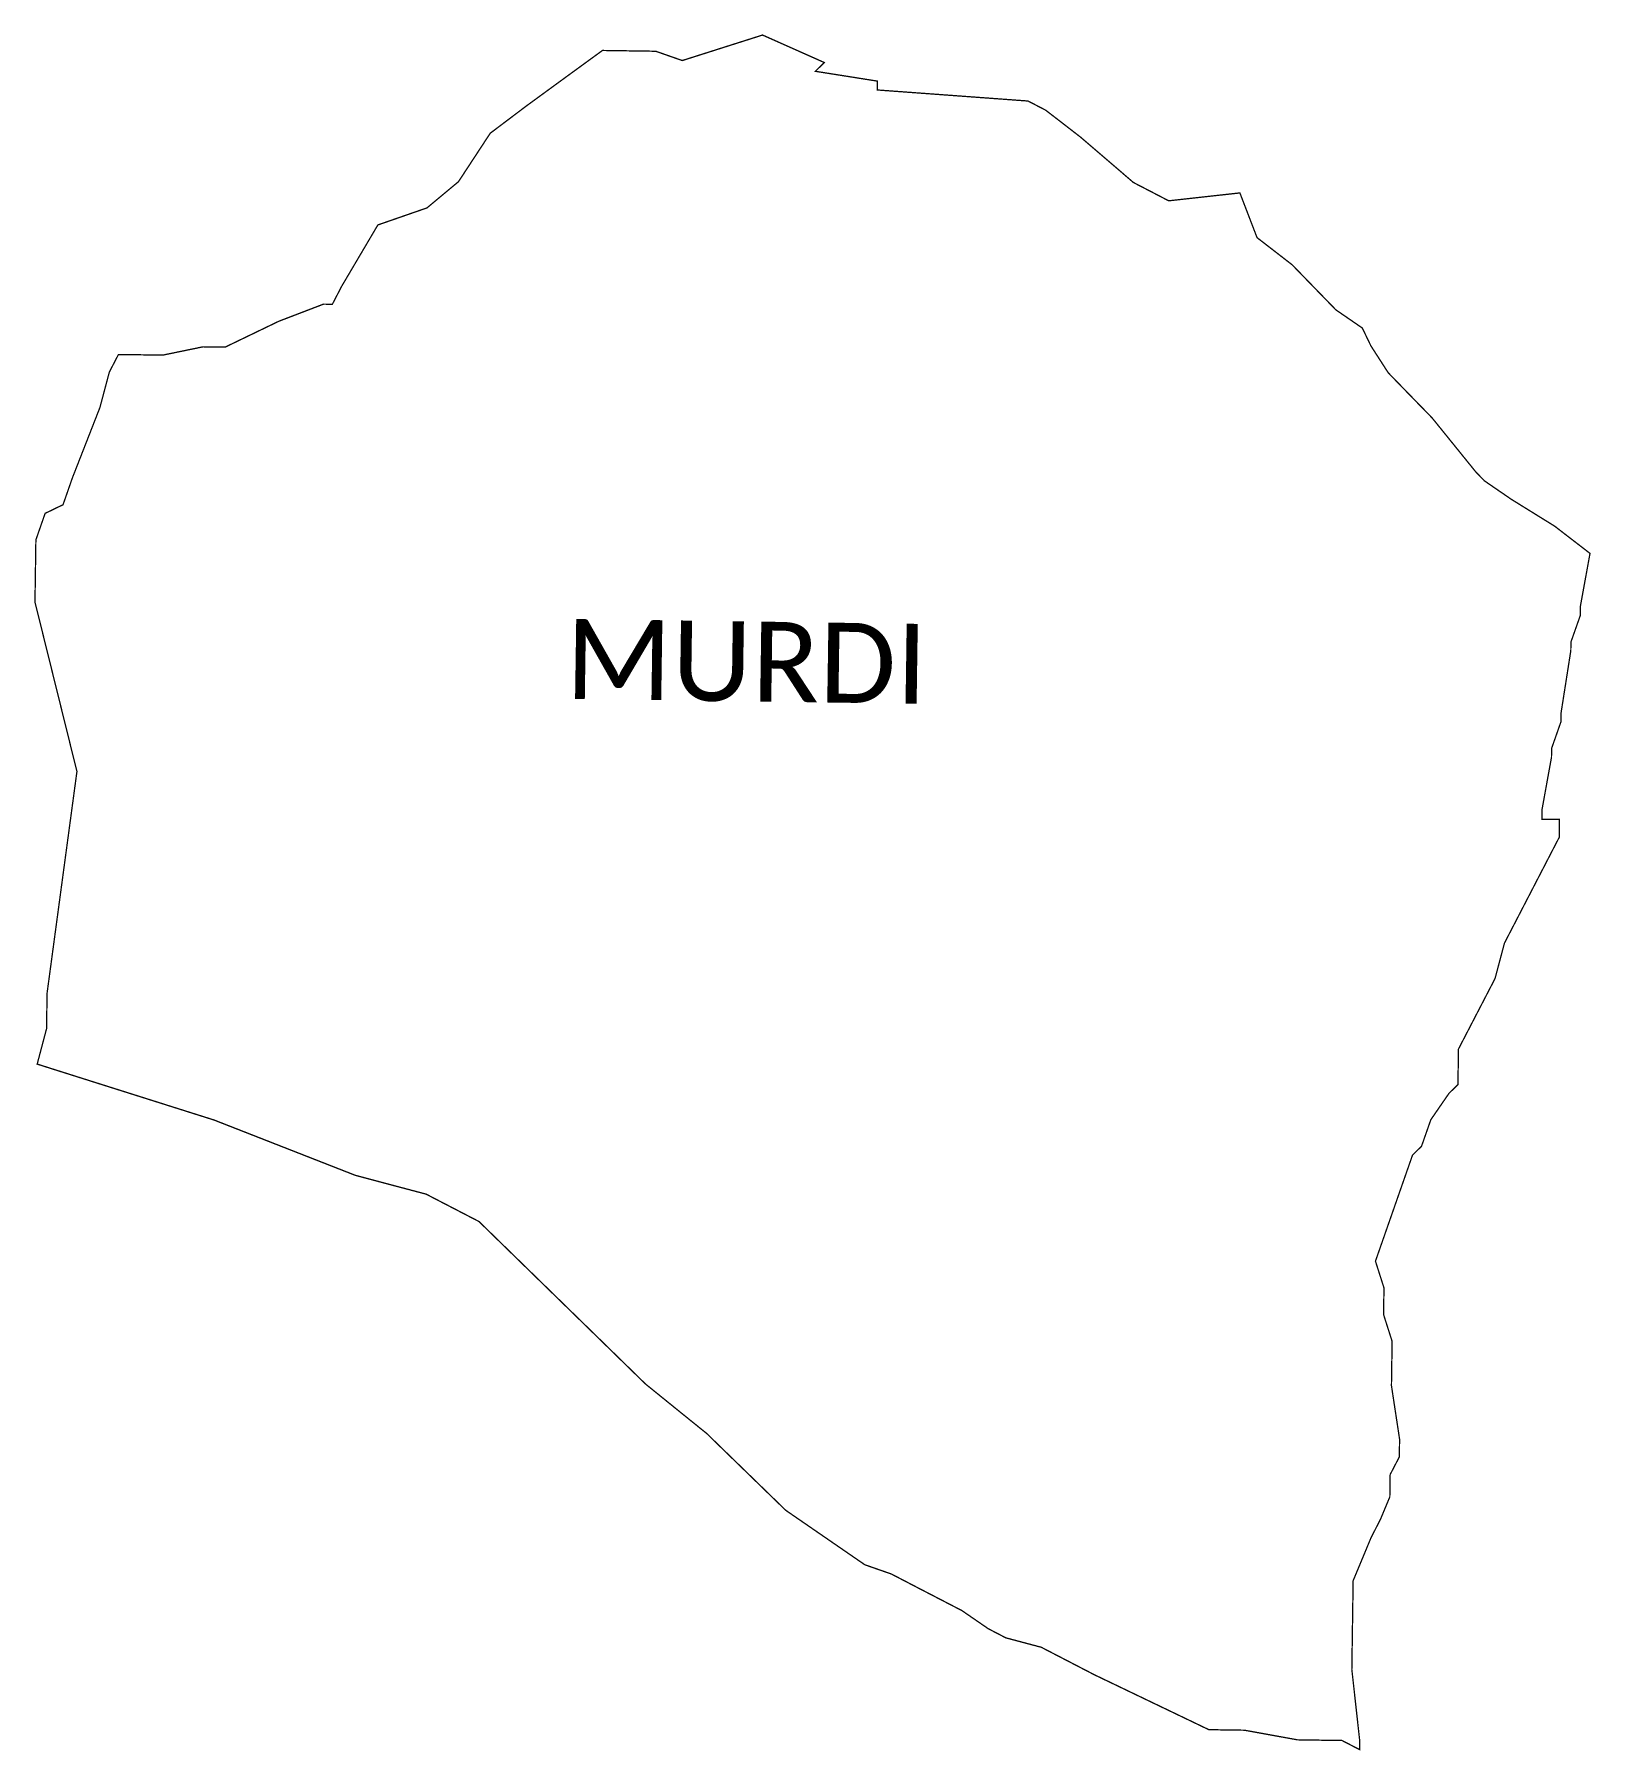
# Model space of a CAD drawing. Header units: metres. Extents: x 296661 to 300825, y 1972435 to 1975941.
# Drawn here: x 298433 to 300825, y 1972839 to 1975476 of the extents above; entities that cross this region are included whole.
import ezdxf

# ---------------------------------------------------------------- set-up
doc = ezdxf.new("R2010")
doc.units = ezdxf.units.M
doc.header["$MEASUREMENT"] = 0
doc.layers.add('VILLAGE NAME', color=250, linetype='Continuous')
doc.styles.get("Standard").update_dxf_attribs({"font": 'simplex.shx'})

msp = doc.modelspace()

# ---------------------------------------------------------------- linework, layer by layer
at = {"color": 6, "const_width": 2, "flags": 128}
msp.add_lwpolyline([(298562.1, 1974983.8), (298630.4, 1974982.9), (298692, 1974995.6), (298726.2, 1974995.2), (298808.6, 1975034.9), (298877.3, 1975061.2), (298890.9, 1975061), (298900.8, 1975080.1), (298904.9, 1975088.1), (298922.1, 1975117.2), (298960.9, 1975182.9), (299036.4, 1975209.1), (299084.8, 1975249.4), (299133.6, 1975323.8), (299188.6, 1975365.3), (299250.9, 1975410.8), (299306.1, 1975451), (299388, 1975449.8), (299428.8, 1975435.5), (299552.2, 1975474.7), (299647.2, 1975432.4), (299633.3, 1975419), (299728.7, 1975403.9), (299728.5, 1975390.3), (299960.3, 1975373.3), (299987.4, 1975359.2), (300014.4, 1975338.4), (300041.4, 1975317.5), (300122.3, 1975248.1), (300176.5, 1975220), (300285.9, 1975232.1), (300312.3, 1975163.4), (300341.8, 1975140.6), (300366.2, 1975121.7), (300433.5, 1975052.4), (300474.1, 1975024.5), (300487.3, 1974997.1), (300504.7, 1974970.1), (300514, 1974955.7), (300557.8, 1974910.6), (300581.3, 1974886.5), (300648.4, 1974803.6), (300661.8, 1974789.7), (300698.1, 1974764.8), (300702.4, 1974761.8), (300770, 1974719.9), (300780.2, 1974712), (300824.1, 1974678.2), (300809.2, 1974596.5), (300809.2, 1974582.9), (300794.8, 1974542.1), (300794.6, 1974529.7), (300794.5, 1974528.2), (300790, 1974499.4), (300779.6, 1974433.1), (300779.4, 1974419.4), (300765.1, 1974378.7), (300764.9, 1974365), (300750.1, 1974283.3), (300750.1, 1974269.7), (300777.1, 1974269.7), (300776.8, 1974242), (300692.6, 1974079.4), (300678.1, 1974024.9), (300621.9, 1973916.6), (300621.1, 1973862), (300607.3, 1973848.5), (300579.4, 1973808), (300565.1, 1973767.2), (300551.3, 1973753.7), (300494.3, 1973590.7), (300507.4, 1973549.6), (300506.8, 1973508.6), (300519.9, 1973467.5), (300518.9, 1973399.3), (300531.4, 1973317.1), (300531, 1973289.9), (300516.9, 1973262.8), (300516.4, 1973228.6), (300502.3, 1973194.7), (300487.4, 1973165.5), (300460, 1973099.7), (300458, 1972963.2), (300470.1, 1972853.9), (300469.9, 1972840.2), (300451.9, 1972849.5), (300442.8, 1972854.2), (300374.5, 1972855.2), (300292.8, 1972870), (300238.2, 1972870.8), (300062, 1972955.3), (299980.7, 1972997.4), (299926.2, 1973011.9), (299899.2, 1973025.9), (299858.6, 1973053.8), (299790, 1973089.3), (299750.2, 1973110), (299709.4, 1973124.2), (299587.8, 1973207.9), (299476.4, 1973316.1), (299466.6, 1973325.7), (299449, 1973339.9), (299429.9, 1973355.3), (299372.1, 1973402.1), (299313, 1973459.8), (299116.3, 1973651.6), (299035, 1973693.7), (298980.6, 1973708.1), (298926.2, 1973722.6), (298774.7, 1973781.9), (298709, 1973807.6), (298474.4, 1973881.7), (298437.2, 1973893.5), (298451.6, 1973947.9), (298452.4, 1974002.5), (298498.3, 1974343.1), (298433.8, 1974603.4), (298435.2, 1974699), (298449.4, 1974739.7), (298476.9, 1974753), (298482.9, 1974770.1), (298491.1, 1974793.7), (298533.6, 1974902.3), (298548.1, 1974956.8), (298562.1, 1974983.8)], dxfattribs=at)

# ---------------------------------------------------------------- texts
at = {"layer": 'VILLAGE NAME', "insert": (299250.2, 1974577.7), "char_height": 122.778, "attachment_point": 1, "rotation": 359.1736}
msp.add_mtext_dynamic_manual_height_columns('{\\fCalibri|b0|i0|c0|p34;MURDI} ', width=777.895, gutter_width=613.9, heights=[252.4], dxfattribs=at)

doc.saveas('drawing.dxf')
